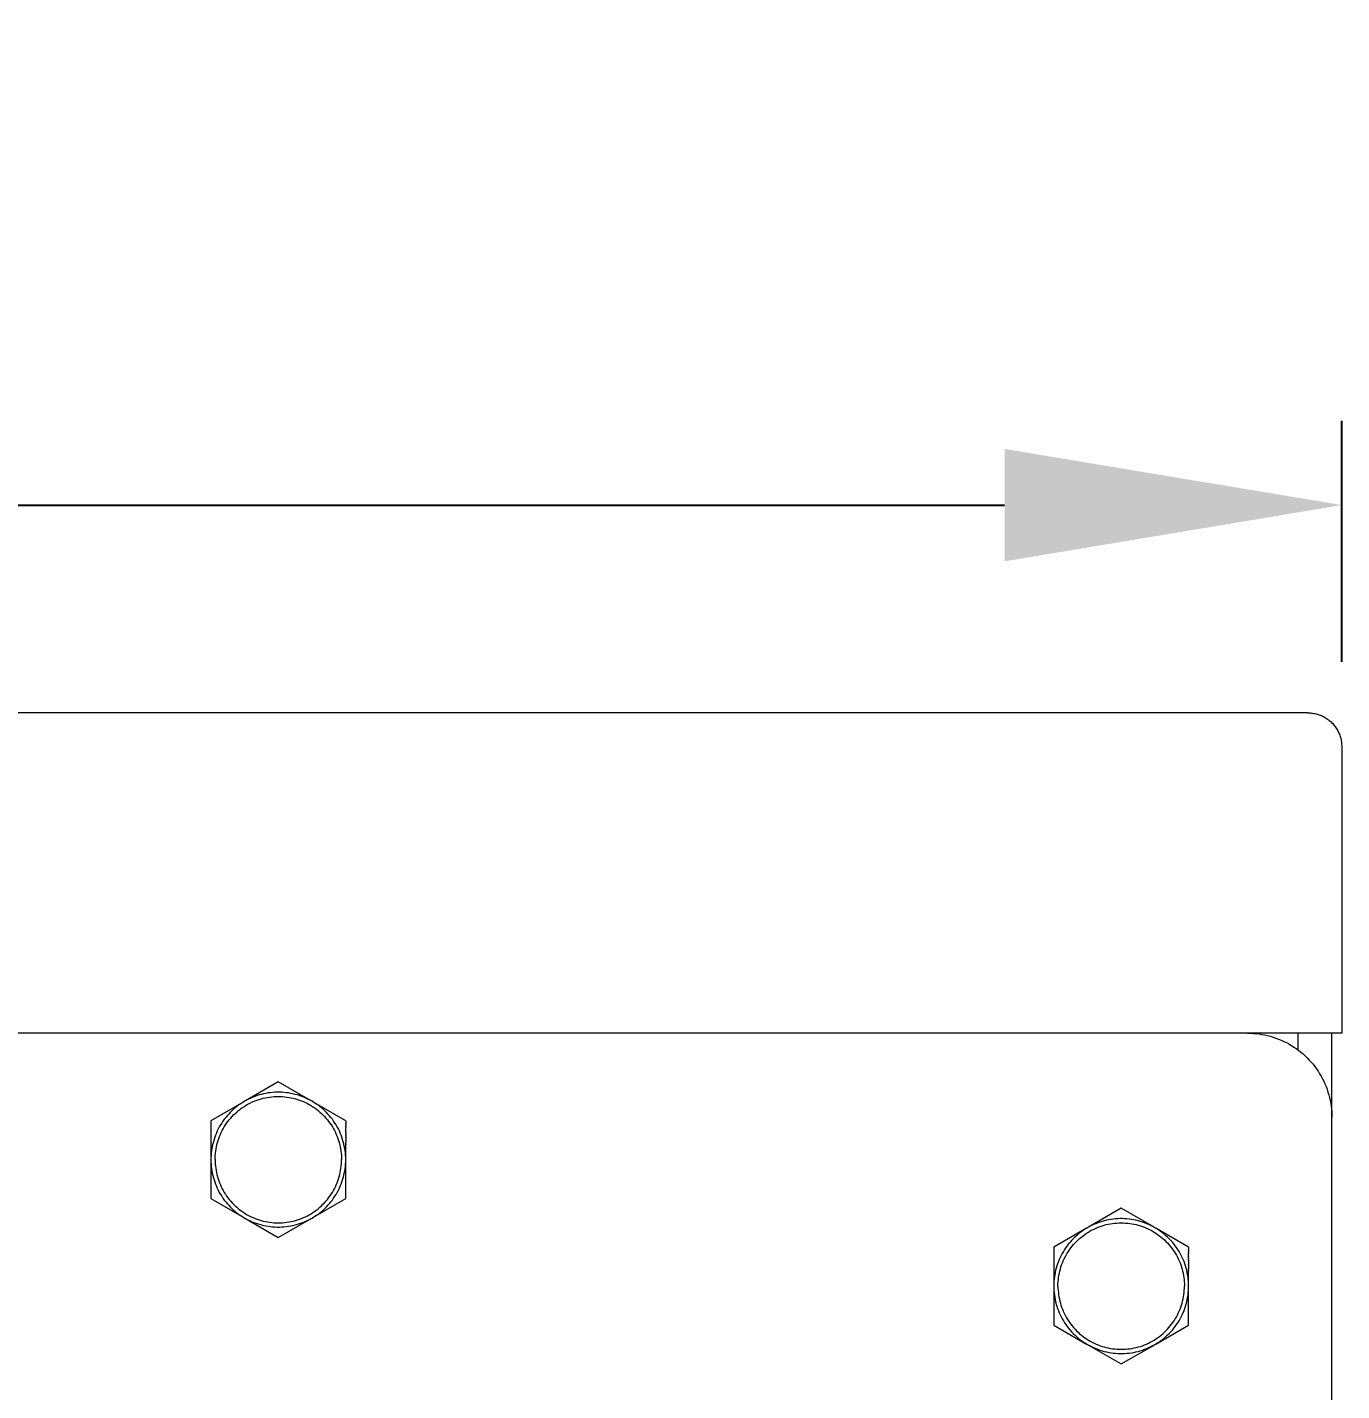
# Model space of a CAD drawing. Header units: millimetres. Extents: x -111 to 4919, y -143 to 3304.
# Drawn here: x 4614.1 to 4770, y 3142.2 to 3303.9 of the extents above; entities that cross this region are included whole.
import ezdxf

# ---------------------------------------------------------------- set-up
doc = ezdxf.new("R2010")
doc.units = ezdxf.units.MM
doc.layers.add('ZANO_R', color=7, linetype='Continuous', lineweight=0)
doc.layers.add('ZANO_W', color=1, linetype='Continuous', lineweight=0)
doc.styles.add('Arial', font='arial.ttf')
doc.styles.get("Standard").update_dxf_attribs({"font": 'ARIALUNI.TTF'})
doc.dimstyles.new('pl i ang', dxfattribs={"dimtxt": 50, "dimasz": 50, "dimexe": 1.25, "dimexo": 0.625, "dimgap": 10, "dimtad": 1, "dimtoh": 1, "dimtxsty": 'Standard', "dimcen": 2.5, "dimclrd": 1, "dimclre": 1, "dimclrt": 1, "dimadec": 0, "dimazin": 0, "dimtfac": 1, "dimtmove": 0, "dimatfit": 3, "dimfxl": 1, "dimarcsym": 1})

# ---------------------------------------------------------------- blocks, each defined once
blk = doc.blocks.new('*D398')
at = {"layer": 'ZANO_W', "color": 1, "lineweight": -2}
for p, q in [((3392.06, 3228.59), (3392.06, 3257.24)), ((4770.02, 3228.66), (4770.02, 3257.24)), ((3432.06, 3247.24), (4730.02, 3247.24))]:
    blk.add_line(p, q, dxfattribs=at)
at = {"layer": 'ZANO_W', "color": 1}
for points in [[(3432.06, 3253.9), (3432.06, 3240.57), (3392.06, 3247.24)], [(4730.02, 3240.57), (4730.02, 3253.9), (4770.02, 3247.24)]]:
    blk.add_solid(points, dxfattribs=at)
at = {"layer": 'ZANO_W', "color": 1, "insert": (4081.04, 3277.67), "char_height": 40, "attachment_point": 5, "style": 'Arial'}
blk.add_mtext('1378', dxfattribs=at)

msp = doc.modelspace()

# ---------------------------------------------------------------- linework, layer by layer
at = {"layer": 'ZANO_R'}
for p, q in [((4766.02, 3222.59), (4323.61, 3222.59)), ((4766.02, 3222.59), (4766.16, 3222.59)), ((4766.16, 3222.59), (4766.3, 3222.58)), ((4766.3, 3222.58), (4766.43, 3222.57)), ((4766.43, 3222.57), (4766.57, 3222.55)), ((4766.57, 3222.55), (4766.7, 3222.53)), ((4766.7, 3222.53), (4766.84, 3222.51)), ((4766.84, 3222.51), (4766.97, 3222.48)), ((4766.97, 3222.48), (4767.1, 3222.44)), ((4767.1, 3222.44), (4767.23, 3222.4)), ((4767.23, 3222.4), (4767.36, 3222.36)), ((4767.36, 3222.36), (4767.49, 3222.31)), ((4767.49, 3222.31), (4767.62, 3222.26)), ((4767.62, 3222.26), (4767.74, 3222.2)), ((4767.74, 3222.2), (4767.86, 3222.14)), ((4767.86, 3222.14), (4767.98, 3222.08)), ((4767.98, 3222.08), (4768.1, 3222.01)), ((4768.1, 3222.01), (4768.22, 3221.93)), ((4768.22, 3221.93), (4768.33, 3221.86)), ((4768.33, 3221.86), (4768.44, 3221.78)), ((4768.44, 3221.78), (4768.55, 3221.69)), ((4768.55, 3221.69), (4768.65, 3221.6)), ((4768.65, 3221.6), (4768.75, 3221.51)), ((4768.75, 3221.51), (4768.85, 3221.42)), ((4768.85, 3221.42), (4768.95, 3221.32)), ((4768.95, 3221.32), (4769.04, 3221.22)), ((4769.04, 3221.22), (4769.13, 3221.11)), ((4769.13, 3221.11), (4769.21, 3221.01)), ((4769.21, 3221.01), (4769.29, 3220.9)), ((4769.29, 3220.9), (4769.37, 3220.78)), ((4769.37, 3220.78), (4769.44, 3220.67)), ((4769.44, 3220.67), (4769.51, 3220.55)), ((4769.51, 3220.55), (4769.57, 3220.43)), ((4769.57, 3220.43), (4769.63, 3220.31)), ((4769.63, 3220.31), (4769.69, 3220.18)), ((4769.69, 3220.18), (4769.74, 3220.06)), ((4769.74, 3220.06), (4769.79, 3219.93)), ((4769.79, 3219.93), (4769.83, 3219.8)), ((4769.83, 3219.8), (4769.87, 3219.67)), ((4769.87, 3219.67), (4769.91, 3219.54)), ((4769.91, 3219.54), (4769.94, 3219.4)), ((4769.94, 3219.4), (4769.96, 3219.27)), ((4769.96, 3219.27), (4769.99, 3219.13)), ((4769.99, 3219.13), (4770, 3219)), ((4770, 3219), (4770.01, 3218.86)), ((4770.01, 3218.86), (4770.02, 3218.73)), ((4770.02, 3218.73), (4770.02, 3218.59)), ((4770.02, 3218.59), (4770.02, 3184.59)), ((4758.86, 3184.59), (4328.86, 3184.59)), ((4758.86, 3184.59), (4759.2, 3184.58)), ((4766, 3184.59), (4758.86, 3184.59)), ((4759.2, 3184.58), (4759.54, 3184.57)), ((4759.54, 3184.57), (4759.88, 3184.54)), ((4759.88, 3184.54), (4760.22, 3184.5)), ((4760.22, 3184.5), (4760.56, 3184.44)), ((4760.56, 3184.44), (4760.89, 3184.38)), ((4760.89, 3184.38), (4761.23, 3184.3)), ((4761.23, 3184.3), (4761.56, 3184.22)), ((4761.56, 3184.22), (4761.88, 3184.12)), ((4761.88, 3184.12), (4762.21, 3184.01)), ((4762.21, 3184.01), (4762.53, 3183.89)), ((4762.53, 3183.89), (4762.84, 3183.76)), ((4762.84, 3183.76), (4763.15, 3183.62)), ((4763.15, 3183.62), (4763.46, 3183.47)), ((4763.46, 3183.47), (4763.76, 3183.31)), ((4763.76, 3183.31), (4764.05, 3183.13)), ((4764.05, 3183.13), (4764.34, 3182.95)), ((4764.86, 3182.59), (4764.86, 3184.59)), ((4770.02, 3184.59), (4766, 3184.59)), ((4768.86, 3174.59), (4768.86, 3184.59)), ((4764.34, 3182.95), (4764.63, 3182.76)), ((4764.63, 3182.76), (4764.9, 3182.56)), ((4764.9, 3182.56), (4765.17, 3182.35)), ((4765.17, 3182.35), (4765.43, 3182.13)), ((4765.43, 3182.13), (4765.68, 3181.9)), ((4765.68, 3181.9), (4765.93, 3181.66)), ((4765.93, 3181.66), (4766.17, 3181.41)), ((4766.17, 3181.41), (4766.4, 3181.16)), ((4766.4, 3181.16), (4766.62, 3180.9)), ((4766.62, 3180.9), (4766.83, 3180.63)), ((4766.83, 3180.63), (4767.03, 3180.36)), ((4767.03, 3180.36), (4767.22, 3180.07)), ((4767.22, 3180.07), (4767.4, 3179.78)), ((4643.86, 3178.83), (4639.97, 3176.58)), ((4647.75, 3176.58), (4643.86, 3178.83)), ((4767.4, 3179.78), (4767.58, 3179.49)), ((4767.58, 3179.49), (4767.74, 3179.19)), ((4767.74, 3179.19), (4767.89, 3178.88)), ((4767.89, 3178.88), (4768.03, 3178.57)), ((4768.03, 3178.57), (4768.16, 3178.26)), ((4768.16, 3178.26), (4768.28, 3177.94)), ((4640.09, 3176.65), (4639.86, 3176.52)), ((4640.34, 3176.77), (4640.09, 3176.65)), ((4640.58, 3176.89), (4640.34, 3176.77)), ((4640.83, 3176.99), (4640.58, 3176.89)), ((4641.08, 3177.09), (4640.83, 3176.99)), ((4641.33, 3177.18), (4641.08, 3177.09)), ((4641.11, 3176.57), (4641.35, 3176.66)), ((4641.59, 3177.26), (4641.33, 3177.18)), ((4641.35, 3176.66), (4641.59, 3176.74)), ((4641.85, 3177.33), (4641.59, 3177.26)), ((4641.59, 3176.74), (4641.83, 3176.81)), ((4641.83, 3176.81), (4642.08, 3176.88)), ((4642.12, 3177.4), (4641.85, 3177.33)), ((4642.08, 3176.88), (4642.33, 3176.93)), ((4642.38, 3177.45), (4642.12, 3177.4)), ((4642.33, 3176.93), (4642.58, 3176.98)), ((4642.65, 3177.5), (4642.38, 3177.45)), ((4642.58, 3176.98), (4642.84, 3177.02)), ((4642.91, 3177.53), (4642.65, 3177.5)), ((4642.84, 3177.02), (4643.09, 3177.05)), ((4643.18, 3177.56), (4642.91, 3177.53)), ((4643.09, 3177.05), (4643.35, 3177.07)), ((4643.45, 3177.58), (4643.18, 3177.56)), ((4643.35, 3177.07), (4643.6, 3177.08)), ((4643.72, 3177.59), (4643.45, 3177.58)), ((4643.6, 3177.08), (4643.86, 3177.09)), ((4643.99, 3177.59), (4643.72, 3177.59)), ((4643.86, 3177.09), (4644.11, 3177.08)), ((4644.26, 3177.58), (4643.99, 3177.59)), ((4644.11, 3177.08), (4644.37, 3177.07)), ((4644.53, 3177.56), (4644.26, 3177.58)), ((4644.37, 3177.07), (4644.63, 3177.05)), ((4644.8, 3177.53), (4644.53, 3177.56)), ((4644.63, 3177.05), (4644.88, 3177.02)), ((4645.07, 3177.5), (4644.8, 3177.53)), ((4644.88, 3177.02), (4645.13, 3176.98)), ((4645.34, 3177.45), (4645.07, 3177.5)), ((4645.13, 3176.98), (4645.38, 3176.93)), ((4645.6, 3177.4), (4645.34, 3177.45)), ((4645.38, 3176.93), (4645.63, 3176.88)), ((4645.86, 3177.33), (4645.6, 3177.4)), ((4645.63, 3176.88), (4645.88, 3176.81)), ((4646.12, 3177.26), (4645.86, 3177.33)), ((4645.88, 3176.81), (4646.13, 3176.74)), ((4646.38, 3177.18), (4646.12, 3177.26)), ((4646.13, 3176.74), (4646.37, 3176.66)), ((4646.37, 3176.66), (4646.61, 3176.57)), ((4646.64, 3177.09), (4646.38, 3177.18)), ((4646.89, 3176.99), (4646.64, 3177.09)), ((4647.14, 3176.89), (4646.89, 3176.99)), ((4647.38, 3176.77), (4647.14, 3176.89)), ((4647.62, 3176.65), (4647.38, 3176.77)), ((4647.86, 3176.52), (4647.62, 3176.65)), ((4768.28, 3177.94), (4768.39, 3177.61)), ((4768.39, 3177.61), (4768.49, 3177.29)), ((4768.49, 3177.29), (4768.57, 3176.96)), ((4768.57, 3176.96), (4768.65, 3176.62)), ((4639.75, 3176.45), (4635.86, 3174.21)), ((4638.15, 3175.2), (4637.97, 3175)), ((4638.35, 3175.39), (4638.15, 3175.2)), ((4638.55, 3175.57), (4638.35, 3175.39)), ((4638.75, 3175.75), (4638.55, 3175.57)), ((4638.56, 3174.89), (4638.74, 3175.07)), ((4638.74, 3175.07), (4638.93, 3175.24)), ((4638.96, 3175.92), (4638.75, 3175.75)), ((4638.93, 3175.24), (4639.13, 3175.41)), ((4639.18, 3176.08), (4638.96, 3175.92)), ((4639.13, 3175.41), (4639.33, 3175.57)), ((4639.4, 3176.23), (4639.18, 3176.08)), ((4639.33, 3175.57), (4639.53, 3175.72)), ((4639.63, 3176.38), (4639.4, 3176.23)), ((4639.53, 3175.72), (4639.75, 3175.86)), ((4639.86, 3176.52), (4639.63, 3176.38)), ((4639.75, 3175.86), (4639.96, 3176)), ((4639.96, 3176), (4640.18, 3176.13)), ((4640.18, 3176.13), (4640.41, 3176.25)), ((4640.41, 3176.25), (4640.64, 3176.36)), ((4640.64, 3176.36), (4640.87, 3176.47)), ((4640.87, 3176.47), (4641.11, 3176.57)), ((4646.61, 3176.57), (4646.85, 3176.47)), ((4646.85, 3176.47), (4647.08, 3176.36)), ((4647.08, 3176.36), (4647.31, 3176.25)), ((4647.31, 3176.25), (4647.53, 3176.13)), ((4647.53, 3176.13), (4647.76, 3176)), ((4647.76, 3176), (4647.97, 3175.86)), ((4648.09, 3176.38), (4647.86, 3176.52)), ((4651.86, 3174.21), (4647.97, 3176.45)), ((4647.97, 3175.86), (4648.18, 3175.72)), ((4648.32, 3176.23), (4648.09, 3176.38)), ((4648.18, 3175.72), (4648.39, 3175.57)), ((4648.54, 3176.08), (4648.32, 3176.23)), ((4648.39, 3175.57), (4648.59, 3175.41)), ((4648.76, 3175.92), (4648.54, 3176.08)), ((4648.59, 3175.41), (4648.79, 3175.24)), ((4648.97, 3175.75), (4648.76, 3175.92)), ((4648.79, 3175.24), (4648.98, 3175.07)), ((4649.17, 3175.57), (4648.97, 3175.75)), ((4648.98, 3175.07), (4649.16, 3174.89)), ((4649.37, 3175.39), (4649.17, 3175.57)), ((4649.56, 3175.2), (4649.37, 3175.39)), ((4649.75, 3175), (4649.56, 3175.2)), ((4768.65, 3176.62), (4768.71, 3176.29)), ((4768.71, 3176.29), (4768.77, 3175.95)), ((4768.77, 3175.95), (4768.81, 3175.61)), ((4768.81, 3175.61), (4768.84, 3175.27)), ((4768.84, 3175.27), (4768.85, 3174.93)), ((4635.86, 3174.21), (4635.86, 3173.49)), ((4635.86, 3173.49), (4635.86, 3173.1)), ((4636.86, 3173.47), (4636.74, 3173.23)), ((4637, 3173.71), (4636.86, 3173.47)), ((4637.14, 3173.93), (4637, 3173.71)), ((4637.29, 3174.16), (4637.14, 3173.93)), ((4637.45, 3174.38), (4637.29, 3174.16)), ((4637.32, 3173.26), (4637.45, 3173.49)), ((4637.62, 3174.59), (4637.45, 3174.38)), ((4637.45, 3173.49), (4637.59, 3173.7)), ((4637.59, 3173.7), (4637.73, 3173.91)), ((4637.79, 3174.8), (4637.62, 3174.59)), ((4637.73, 3173.91), (4637.88, 3174.12)), ((4637.97, 3175), (4637.79, 3174.8)), ((4637.88, 3174.12), (4638.04, 3174.32)), ((4638.04, 3174.32), (4638.21, 3174.52)), ((4638.21, 3174.52), (4638.38, 3174.71)), ((4638.38, 3174.71), (4638.56, 3174.89)), ((4649.16, 3174.89), (4649.34, 3174.71)), ((4649.34, 3174.71), (4649.51, 3174.52)), ((4649.51, 3174.52), (4649.68, 3174.32)), ((4649.68, 3174.32), (4649.83, 3174.12)), ((4649.93, 3174.8), (4649.75, 3175)), ((4649.83, 3174.12), (4649.99, 3173.91)), ((4650.1, 3174.59), (4649.93, 3174.8)), ((4649.99, 3173.91), (4650.13, 3173.7)), ((4650.27, 3174.38), (4650.1, 3174.59)), ((4650.13, 3173.7), (4650.27, 3173.49)), ((4650.42, 3174.16), (4650.27, 3174.38)), ((4650.27, 3173.49), (4650.4, 3173.26)), ((4650.58, 3173.93), (4650.42, 3174.16)), ((4650.72, 3173.71), (4650.58, 3173.93)), ((4650.85, 3173.47), (4650.72, 3173.71)), ((4650.98, 3173.23), (4650.85, 3173.47)), ((4651.86, 3174.21), (4651.86, 3173.93)), ((4651.86, 3173.86), (4651.86, 3173.93)), ((4651.86, 3173.86), (4651.86, 3173.65)), ((4651.86, 3173.49), (4651.86, 3173.65)), ((4651.86, 3173.49), (4651.86, 3173.36)), ((4768.85, 3174.93), (4768.86, 3174.59)), ((4768.86, 2780.59), (4768.86, 3174.59)), ((4635.86, 3173.1), (4635.86, 3173.08)), ((4635.86, 3173.08), (4635.86, 3171.9)), ((4635.86, 3171.9), (4635.86, 3171.64)), ((4636.23, 3171.98), (4636.15, 3171.72)), ((4636.31, 3172.24), (4636.23, 3171.98)), ((4636.4, 3172.49), (4636.31, 3172.24)), ((4636.51, 3172.74), (4636.4, 3172.49)), ((4636.62, 3172.99), (4636.51, 3172.74)), ((4636.74, 3173.23), (4636.62, 3172.99)), ((4636.64, 3171.61), (4636.71, 3171.86)), ((4636.71, 3171.86), (4636.79, 3172.1)), ((4636.79, 3172.1), (4636.88, 3172.34)), ((4636.88, 3172.34), (4636.98, 3172.58)), ((4636.98, 3172.58), (4637.09, 3172.81)), ((4637.09, 3172.81), (4637.2, 3173.04)), ((4637.2, 3173.04), (4637.32, 3173.26)), ((4650.4, 3173.26), (4650.52, 3173.04)), ((4650.52, 3173.04), (4650.63, 3172.81)), ((4650.63, 3172.81), (4650.74, 3172.58)), ((4650.74, 3172.58), (4650.84, 3172.34)), ((4650.84, 3172.34), (4650.93, 3172.1)), ((4650.93, 3172.1), (4651.01, 3171.86)), ((4651.1, 3172.99), (4650.98, 3173.23)), ((4651.01, 3171.86), (4651.08, 3171.61)), ((4651.21, 3172.74), (4651.1, 3172.99)), ((4651.31, 3172.49), (4651.21, 3172.74)), ((4651.41, 3172.24), (4651.31, 3172.49)), ((4651.49, 3171.98), (4651.41, 3172.24)), ((4651.57, 3171.72), (4651.49, 3171.98)), ((4651.86, 3173.1), (4651.86, 3173.36)), ((4651.86, 3173.1), (4651.86, 3173.08)), ((4651.86, 3172.89), (4651.86, 3173.08)), ((4651.86, 3172.89), (4651.86, 3172.79)), ((4651.86, 3172.66), (4651.86, 3172.79)), ((4651.86, 3172.66), (4651.86, 3172.51)), ((4651.86, 3172.43), (4651.86, 3172.51)), ((4651.86, 3172.43), (4651.86, 3172.22)), ((4651.86, 3172.17), (4651.86, 3172.22)), ((4651.86, 3172.17), (4651.86, 3171.93)), ((4651.86, 3171.9), (4651.86, 3171.93)), ((4651.86, 3171.9), (4651.86, 3171.64)), ((4635.86, 3171.64), (4635.86, 3169.71)), ((4635.9, 3170.4), (4635.88, 3170.13)), ((4635.93, 3170.67), (4635.9, 3170.4)), ((4635.97, 3170.93), (4635.93, 3170.67)), ((4636.02, 3171.2), (4635.97, 3170.93)), ((4636.08, 3171.46), (4636.02, 3171.2)), ((4636.15, 3171.72), (4636.08, 3171.46)), ((4636.38, 3170.1), (4636.4, 3170.36)), ((4636.4, 3170.36), (4636.43, 3170.61)), ((4636.43, 3170.61), (4636.47, 3170.86)), ((4636.47, 3170.86), (4636.52, 3171.11)), ((4636.52, 3171.11), (4636.57, 3171.36)), ((4636.57, 3171.36), (4636.64, 3171.61)), ((4651.08, 3171.61), (4651.15, 3171.36)), ((4651.15, 3171.36), (4651.2, 3171.11)), ((4651.2, 3171.11), (4651.25, 3170.86)), ((4651.25, 3170.86), (4651.29, 3170.61)), ((4651.29, 3170.61), (4651.32, 3170.36)), ((4651.32, 3170.36), (4651.34, 3170.1)), ((4651.64, 3171.46), (4651.57, 3171.72)), ((4651.69, 3171.2), (4651.64, 3171.46)), ((4651.74, 3170.93), (4651.69, 3171.2)), ((4651.79, 3170.67), (4651.74, 3170.93)), ((4651.82, 3170.4), (4651.79, 3170.67)), ((4651.84, 3170.13), (4651.82, 3170.4)), ((4651.86, 3171.42), (4651.86, 3171.64)), ((4651.86, 3171.42), (4651.86, 3171.35)), ((4651.86, 3169.71), (4651.86, 3171.35)), ((4635.88, 3170.13), (4635.86, 3169.86)), ((4635.86, 3169.86), (4635.86, 3169.59)), ((4635.86, 3169.59), (4635.86, 3169.32)), ((4635.86, 3169.46), (4635.86, 3164.97)), ((4635.86, 3169.32), (4635.88, 3169.05)), ((4635.88, 3169.05), (4635.9, 3168.78)), ((4635.9, 3168.78), (4635.93, 3168.51)), ((4636.36, 3169.85), (4636.38, 3170.1)), ((4636.36, 3169.59), (4636.36, 3169.85)), ((4636.36, 3169.59), (4636.36, 3169.33)), ((4636.36, 3169.33), (4636.38, 3169.08)), ((4636.38, 3169.08), (4636.4, 3168.82)), ((4636.4, 3168.82), (4636.43, 3168.57)), ((4636.43, 3168.57), (4636.47, 3168.31)), ((4651.25, 3168.31), (4651.29, 3168.57)), ((4651.29, 3168.57), (4651.32, 3168.82)), ((4651.32, 3168.82), (4651.34, 3169.08)), ((4651.34, 3170.1), (4651.35, 3169.85)), ((4651.34, 3169.08), (4651.35, 3169.33)), ((4651.35, 3169.85), (4651.36, 3169.59)), ((4651.35, 3169.33), (4651.36, 3169.59)), ((4651.79, 3168.51), (4651.82, 3168.78)), ((4651.82, 3168.78), (4651.84, 3169.05)), ((4651.85, 3169.86), (4651.84, 3170.13)), ((4651.84, 3169.05), (4651.85, 3169.32)), ((4651.86, 3169.59), (4651.85, 3169.86)), ((4651.85, 3169.32), (4651.86, 3169.59)), ((4651.86, 3164.97), (4651.86, 3169.46)), ((4635.93, 3168.51), (4635.97, 3168.24)), ((4635.97, 3168.24), (4636.02, 3167.98)), ((4636.02, 3167.98), (4636.08, 3167.71)), ((4636.08, 3167.71), (4636.15, 3167.45)), ((4636.15, 3167.45), (4636.23, 3167.19)), ((4636.23, 3167.19), (4636.31, 3166.94)), ((4636.31, 3166.94), (4636.4, 3166.68)), ((4636.47, 3168.31), (4636.52, 3168.06)), ((4636.52, 3168.06), (4636.57, 3167.81)), ((4636.57, 3167.81), (4636.64, 3167.57)), ((4636.64, 3167.57), (4636.71, 3167.32)), ((4636.71, 3167.32), (4636.79, 3167.08)), ((4636.79, 3167.08), (4636.88, 3166.84)), ((4650.84, 3166.84), (4650.93, 3167.08)), ((4650.93, 3167.08), (4651.01, 3167.32)), ((4651.01, 3167.32), (4651.08, 3167.57)), ((4651.08, 3167.57), (4651.15, 3167.81)), ((4651.15, 3167.81), (4651.2, 3168.06)), ((4651.2, 3168.06), (4651.25, 3168.31)), ((4651.31, 3166.68), (4651.41, 3166.94)), ((4651.41, 3166.94), (4651.49, 3167.19)), ((4651.49, 3167.19), (4651.57, 3167.45)), ((4651.57, 3167.45), (4651.64, 3167.71)), ((4651.64, 3167.71), (4651.69, 3167.98)), ((4651.69, 3167.98), (4651.74, 3168.24)), ((4651.74, 3168.24), (4651.79, 3168.51)), ((4636.4, 3166.68), (4636.51, 3166.43)), ((4636.51, 3166.43), (4636.62, 3166.19)), ((4636.62, 3166.19), (4636.74, 3165.95)), ((4636.74, 3165.95), (4636.86, 3165.71)), ((4636.86, 3165.71), (4637, 3165.47)), ((4636.88, 3166.84), (4636.98, 3166.6)), ((4636.98, 3166.6), (4637.09, 3166.37)), ((4637, 3165.47), (4637.14, 3165.24)), ((4637.09, 3166.37), (4637.2, 3166.14)), ((4637.2, 3166.14), (4637.32, 3165.91)), ((4637.32, 3165.91), (4637.45, 3165.69)), ((4637.45, 3165.69), (4637.59, 3165.48)), ((4637.59, 3165.48), (4637.73, 3165.26)), ((4649.99, 3165.26), (4650.13, 3165.48)), ((4650.13, 3165.48), (4650.27, 3165.69)), ((4650.27, 3165.69), (4650.4, 3165.91)), ((4650.4, 3165.91), (4650.52, 3166.14)), ((4650.52, 3166.14), (4650.63, 3166.37)), ((4650.58, 3165.24), (4650.72, 3165.47)), ((4650.63, 3166.37), (4650.74, 3166.6)), ((4650.72, 3165.47), (4650.85, 3165.71)), ((4650.74, 3166.6), (4650.84, 3166.84)), ((4650.85, 3165.71), (4650.98, 3165.95)), ((4650.98, 3165.95), (4651.1, 3166.19)), ((4651.1, 3166.19), (4651.21, 3166.43)), ((4651.21, 3166.43), (4651.31, 3166.68)), ((4635.86, 3164.97), (4639.75, 3162.72)), ((4637.14, 3165.24), (4637.29, 3165.02)), ((4637.29, 3165.02), (4637.45, 3164.8)), ((4637.45, 3164.8), (4637.62, 3164.59)), ((4637.62, 3164.59), (4637.79, 3164.38)), ((4637.73, 3165.26), (4637.88, 3165.06)), ((4637.79, 3164.38), (4637.97, 3164.18)), ((4637.88, 3165.06), (4638.04, 3164.86)), ((4637.97, 3164.18), (4638.15, 3163.98)), ((4638.04, 3164.86), (4638.21, 3164.66)), ((4638.15, 3163.98), (4638.35, 3163.79)), ((4638.21, 3164.66), (4638.38, 3164.47)), ((4638.35, 3163.79), (4638.55, 3163.61)), ((4638.38, 3164.47), (4638.56, 3164.29)), ((4638.56, 3164.29), (4638.74, 3164.11)), ((4638.74, 3164.11), (4638.93, 3163.94)), ((4638.93, 3163.94), (4639.13, 3163.77)), ((4639.13, 3163.77), (4639.33, 3163.61)), ((4647.97, 3162.72), (4651.86, 3164.97)), ((4648.39, 3163.61), (4648.59, 3163.77)), ((4648.59, 3163.77), (4648.79, 3163.94)), ((4648.79, 3163.94), (4648.98, 3164.11)), ((4648.98, 3164.11), (4649.16, 3164.29)), ((4649.16, 3164.29), (4649.34, 3164.47)), ((4649.17, 3163.61), (4649.37, 3163.79)), ((4649.34, 3164.47), (4649.51, 3164.66)), ((4649.37, 3163.79), (4649.56, 3163.98)), ((4649.51, 3164.66), (4649.68, 3164.86)), ((4649.56, 3163.98), (4649.75, 3164.18)), ((4649.68, 3164.86), (4649.83, 3165.06)), ((4649.75, 3164.18), (4649.93, 3164.38)), ((4649.83, 3165.06), (4649.99, 3165.26)), ((4649.93, 3164.38), (4650.1, 3164.59)), ((4650.1, 3164.59), (4650.27, 3164.8)), ((4650.27, 3164.8), (4650.42, 3165.02)), ((4650.42, 3165.02), (4650.58, 3165.24)), ((4743.86, 3163.83), (4739.97, 3161.58)), ((4747.75, 3161.58), (4743.86, 3163.83)), ((4638.55, 3163.61), (4638.75, 3163.43)), ((4638.75, 3163.43), (4638.96, 3163.26)), ((4638.96, 3163.26), (4639.18, 3163.1)), ((4639.18, 3163.1), (4639.4, 3162.95)), ((4639.33, 3163.61), (4639.53, 3163.46)), ((4639.4, 3162.95), (4639.63, 3162.8)), ((4639.53, 3163.46), (4639.75, 3163.32)), ((4639.63, 3162.8), (4639.86, 3162.66)), ((4639.75, 3163.32), (4639.96, 3163.18)), ((4639.86, 3162.66), (4640.09, 3162.53)), ((4639.96, 3163.18), (4640.18, 3163.05)), ((4639.97, 3162.6), (4643.86, 3160.35)), ((4640.09, 3162.53), (4640.34, 3162.41)), ((4640.18, 3163.05), (4640.41, 3162.93)), ((4640.34, 3162.41), (4640.58, 3162.29)), ((4640.41, 3162.93), (4640.64, 3162.82)), ((4640.58, 3162.29), (4640.83, 3162.19)), ((4640.64, 3162.82), (4640.87, 3162.71)), ((4640.83, 3162.19), (4641.08, 3162.09)), ((4640.87, 3162.71), (4641.11, 3162.61)), ((4641.08, 3162.09), (4641.33, 3162)), ((4641.11, 3162.61), (4641.35, 3162.52)), ((4641.35, 3162.52), (4641.59, 3162.44)), ((4641.59, 3162.44), (4641.83, 3162.37)), ((4641.83, 3162.37), (4642.08, 3162.3)), ((4642.08, 3162.3), (4642.33, 3162.25)), ((4642.33, 3162.25), (4642.58, 3162.2)), ((4642.58, 3162.2), (4642.84, 3162.16)), ((4642.84, 3162.16), (4643.09, 3162.13)), ((4643.09, 3162.13), (4643.35, 3162.11)), ((4643.35, 3162.11), (4643.6, 3162.09)), ((4643.6, 3162.09), (4643.86, 3162.09)), ((4643.86, 3160.35), (4647.75, 3162.6)), ((4643.86, 3162.09), (4644.11, 3162.09)), ((4644.11, 3162.09), (4644.37, 3162.11)), ((4644.37, 3162.11), (4644.63, 3162.13)), ((4644.63, 3162.13), (4644.88, 3162.16)), ((4644.88, 3162.16), (4645.13, 3162.2)), ((4645.13, 3162.2), (4645.38, 3162.25)), ((4645.38, 3162.25), (4645.63, 3162.3)), ((4645.63, 3162.3), (4645.88, 3162.37)), ((4645.88, 3162.37), (4646.13, 3162.44)), ((4646.13, 3162.44), (4646.37, 3162.52)), ((4646.37, 3162.52), (4646.61, 3162.61)), ((4646.38, 3162), (4646.64, 3162.09)), ((4646.61, 3162.61), (4646.85, 3162.71)), ((4646.64, 3162.09), (4646.89, 3162.19)), ((4646.85, 3162.71), (4647.08, 3162.82)), ((4646.89, 3162.19), (4647.14, 3162.29)), ((4647.08, 3162.82), (4647.31, 3162.93)), ((4647.14, 3162.29), (4647.38, 3162.41)), ((4647.31, 3162.93), (4647.53, 3163.05)), ((4647.38, 3162.41), (4647.62, 3162.53)), ((4647.53, 3163.05), (4647.76, 3163.18)), ((4647.62, 3162.53), (4647.86, 3162.66)), ((4647.76, 3163.18), (4647.97, 3163.32)), ((4647.86, 3162.66), (4648.09, 3162.8)), ((4647.97, 3163.32), (4648.18, 3163.46)), ((4648.09, 3162.8), (4648.32, 3162.95)), ((4648.18, 3163.46), (4648.39, 3163.61)), ((4648.32, 3162.95), (4648.54, 3163.1)), ((4648.54, 3163.1), (4648.76, 3163.26)), ((4648.76, 3163.26), (4648.97, 3163.43)), ((4648.97, 3163.43), (4649.17, 3163.61)), ((4741.08, 3162.09), (4740.83, 3161.99)), ((4741.33, 3162.18), (4741.08, 3162.09)), ((4741.59, 3162.26), (4741.33, 3162.18)), ((4741.85, 3162.33), (4741.59, 3162.26)), ((4742.12, 3162.4), (4741.85, 3162.33)), ((4742.38, 3162.45), (4742.12, 3162.4)), ((4742.65, 3162.5), (4742.38, 3162.45)), ((4742.91, 3162.53), (4742.65, 3162.5)), ((4743.18, 3162.56), (4742.91, 3162.53)), ((4743.45, 3162.58), (4743.18, 3162.56)), ((4743.35, 3162.07), (4743.6, 3162.08)), ((4743.72, 3162.59), (4743.45, 3162.58)), ((4743.6, 3162.08), (4743.86, 3162.09)), ((4743.99, 3162.59), (4743.72, 3162.59)), ((4743.86, 3162.09), (4744.11, 3162.08)), ((4744.26, 3162.58), (4743.99, 3162.59)), ((4744.11, 3162.08), (4744.37, 3162.07)), ((4744.53, 3162.56), (4744.26, 3162.58)), ((4744.8, 3162.53), (4744.53, 3162.56)), ((4745.07, 3162.5), (4744.8, 3162.53)), ((4745.34, 3162.45), (4745.07, 3162.5)), ((4745.6, 3162.4), (4745.34, 3162.45)), ((4745.86, 3162.33), (4745.6, 3162.4)), ((4746.12, 3162.26), (4745.86, 3162.33)), ((4746.38, 3162.18), (4746.12, 3162.26)), ((4746.64, 3162.09), (4746.38, 3162.18)), ((4746.89, 3161.99), (4746.64, 3162.09)), ((4641.33, 3162), (4641.59, 3161.92)), ((4641.59, 3161.92), (4641.85, 3161.84)), ((4641.85, 3161.84), (4642.12, 3161.78)), ((4642.12, 3161.78), (4642.38, 3161.73)), ((4642.38, 3161.73), (4642.65, 3161.68)), ((4642.65, 3161.68), (4642.91, 3161.64)), ((4642.91, 3161.64), (4643.18, 3161.62)), ((4643.18, 3161.62), (4643.45, 3161.6)), ((4643.45, 3161.6), (4643.72, 3161.59)), ((4643.72, 3161.59), (4643.99, 3161.59)), ((4643.99, 3161.59), (4644.26, 3161.6)), ((4644.26, 3161.6), (4644.53, 3161.62)), ((4644.53, 3161.62), (4644.8, 3161.64)), ((4644.8, 3161.64), (4645.07, 3161.68)), ((4645.07, 3161.68), (4645.34, 3161.73)), ((4645.34, 3161.73), (4645.6, 3161.78)), ((4645.6, 3161.78), (4645.86, 3161.84)), ((4645.86, 3161.84), (4646.12, 3161.92)), ((4646.12, 3161.92), (4646.38, 3162)), ((4739.75, 3161.45), (4735.86, 3159.21)), ((4738.55, 3160.57), (4738.35, 3160.39)), ((4738.75, 3160.75), (4738.55, 3160.57)), ((4738.96, 3160.92), (4738.75, 3160.75)), ((4739.18, 3161.08), (4738.96, 3160.92)), ((4739.13, 3160.41), (4739.33, 3160.57)), ((4739.4, 3161.23), (4739.18, 3161.08)), ((4739.33, 3160.57), (4739.53, 3160.72)), ((4739.63, 3161.38), (4739.4, 3161.23)), ((4739.53, 3160.72), (4739.75, 3160.86)), ((4739.86, 3161.52), (4739.63, 3161.38)), ((4739.75, 3160.86), (4739.96, 3161)), ((4740.09, 3161.65), (4739.86, 3161.52)), ((4739.96, 3161), (4740.18, 3161.13)), ((4740.34, 3161.77), (4740.09, 3161.65)), ((4740.18, 3161.13), (4740.41, 3161.25)), ((4740.58, 3161.89), (4740.34, 3161.77)), ((4740.41, 3161.25), (4740.64, 3161.36)), ((4740.83, 3161.99), (4740.58, 3161.89)), ((4740.64, 3161.36), (4740.87, 3161.47)), ((4740.87, 3161.47), (4741.11, 3161.57)), ((4741.11, 3161.57), (4741.35, 3161.66)), ((4741.35, 3161.66), (4741.59, 3161.74)), ((4741.59, 3161.74), (4741.83, 3161.81)), ((4741.83, 3161.81), (4742.08, 3161.88)), ((4742.08, 3161.88), (4742.33, 3161.93)), ((4742.33, 3161.93), (4742.58, 3161.98)), ((4742.58, 3161.98), (4742.84, 3162.02)), ((4742.84, 3162.02), (4743.09, 3162.05)), ((4743.09, 3162.05), (4743.35, 3162.07)), ((4744.37, 3162.07), (4744.63, 3162.05)), ((4744.63, 3162.05), (4744.88, 3162.02)), ((4744.88, 3162.02), (4745.13, 3161.98)), ((4745.13, 3161.98), (4745.38, 3161.93)), ((4745.38, 3161.93), (4745.63, 3161.88)), ((4745.63, 3161.88), (4745.88, 3161.81)), ((4745.88, 3161.81), (4746.13, 3161.74)), ((4746.13, 3161.74), (4746.37, 3161.66)), ((4746.37, 3161.66), (4746.61, 3161.57)), ((4746.61, 3161.57), (4746.85, 3161.47)), ((4746.85, 3161.47), (4747.08, 3161.36)), ((4747.14, 3161.89), (4746.89, 3161.99)), ((4747.08, 3161.36), (4747.31, 3161.25)), ((4747.38, 3161.77), (4747.14, 3161.89)), ((4747.31, 3161.25), (4747.53, 3161.13)), ((4747.62, 3161.65), (4747.38, 3161.77)), ((4747.53, 3161.13), (4747.76, 3161)), ((4747.86, 3161.52), (4747.62, 3161.65)), ((4747.76, 3161), (4747.97, 3160.86)), ((4748.09, 3161.38), (4747.86, 3161.52)), ((4751.86, 3159.21), (4747.97, 3161.45)), ((4747.97, 3160.86), (4748.18, 3160.72)), ((4748.32, 3161.23), (4748.09, 3161.38)), ((4748.18, 3160.72), (4748.39, 3160.57)), ((4748.54, 3161.08), (4748.32, 3161.23)), ((4748.39, 3160.57), (4748.59, 3160.41)), ((4748.76, 3160.92), (4748.54, 3161.08)), ((4748.97, 3160.75), (4748.76, 3160.92)), ((4749.17, 3160.57), (4748.97, 3160.75)), ((4749.37, 3160.39), (4749.17, 3160.57)), ((4735.86, 3159.21), (4735.86, 3158.49)), ((4737.14, 3158.93), (4737, 3158.71)), ((4737.29, 3159.16), (4737.14, 3158.93)), ((4737.45, 3159.38), (4737.29, 3159.16)), ((4737.62, 3159.59), (4737.45, 3159.38)), ((4737.59, 3158.7), (4737.73, 3158.91)), ((4737.79, 3159.8), (4737.62, 3159.59)), ((4737.73, 3158.91), (4737.88, 3159.12)), ((4737.97, 3160), (4737.79, 3159.8)), ((4737.88, 3159.12), (4738.04, 3159.32)), ((4738.15, 3160.2), (4737.97, 3160)), ((4738.04, 3159.32), (4738.21, 3159.52)), ((4738.35, 3160.39), (4738.15, 3160.2)), ((4738.21, 3159.52), (4738.38, 3159.71)), ((4738.38, 3159.71), (4738.56, 3159.89)), ((4738.56, 3159.89), (4738.74, 3160.07)), ((4738.74, 3160.07), (4738.93, 3160.24)), ((4738.93, 3160.24), (4739.13, 3160.41)), ((4748.59, 3160.41), (4748.79, 3160.24)), ((4748.79, 3160.24), (4748.98, 3160.07)), ((4748.98, 3160.07), (4749.16, 3159.89)), ((4749.16, 3159.89), (4749.34, 3159.71)), ((4749.34, 3159.71), (4749.51, 3159.52)), ((4749.56, 3160.2), (4749.37, 3160.39)), ((4749.51, 3159.52), (4749.68, 3159.32)), ((4749.75, 3160), (4749.56, 3160.2)), ((4749.68, 3159.32), (4749.83, 3159.12)), ((4749.93, 3159.8), (4749.75, 3160)), ((4749.83, 3159.12), (4749.99, 3158.91)), ((4750.1, 3159.59), (4749.93, 3159.8)), ((4749.99, 3158.91), (4750.13, 3158.7)), ((4750.27, 3159.38), (4750.1, 3159.59)), ((4750.42, 3159.16), (4750.27, 3159.38)), ((4750.58, 3158.93), (4750.42, 3159.16)), ((4750.72, 3158.71), (4750.58, 3158.93)), ((4751.86, 3159.21), (4751.86, 3158.93)), ((4751.86, 3158.86), (4751.86, 3158.93)), ((4751.86, 3158.86), (4751.86, 3158.65)), ((4735.86, 3158.49), (4735.86, 3158.1)), ((4735.86, 3158.1), (4735.86, 3158.08)), ((4735.86, 3158.08), (4735.86, 3156.9)), ((4736.31, 3157.24), (4736.23, 3156.98)), ((4736.4, 3157.49), (4736.31, 3157.24)), ((4736.51, 3157.74), (4736.4, 3157.49)), ((4736.62, 3157.99), (4736.51, 3157.74)), ((4736.74, 3158.23), (4736.62, 3157.99)), ((4736.86, 3158.47), (4736.74, 3158.23)), ((4736.79, 3157.1), (4736.88, 3157.34)), ((4737, 3158.71), (4736.86, 3158.47)), ((4736.88, 3157.34), (4736.98, 3157.58)), ((4736.98, 3157.58), (4737.09, 3157.81)), ((4737.09, 3157.81), (4737.2, 3158.04)), ((4737.2, 3158.04), (4737.32, 3158.26)), ((4737.32, 3158.26), (4737.45, 3158.49)), ((4737.45, 3158.49), (4737.59, 3158.7)), ((4750.13, 3158.7), (4750.27, 3158.49)), ((4750.27, 3158.49), (4750.4, 3158.26)), ((4750.4, 3158.26), (4750.52, 3158.04)), ((4750.52, 3158.04), (4750.63, 3157.81)), ((4750.63, 3157.81), (4750.74, 3157.58)), ((4750.85, 3158.47), (4750.72, 3158.71)), ((4750.74, 3157.58), (4750.84, 3157.34)), ((4750.84, 3157.34), (4750.93, 3157.1)), ((4750.98, 3158.23), (4750.85, 3158.47)), ((4751.1, 3157.99), (4750.98, 3158.23)), ((4751.21, 3157.74), (4751.1, 3157.99)), ((4751.31, 3157.49), (4751.21, 3157.74)), ((4751.41, 3157.24), (4751.31, 3157.49)), ((4751.49, 3156.98), (4751.41, 3157.24)), ((4751.86, 3158.49), (4751.86, 3158.65)), ((4751.86, 3158.49), (4751.86, 3158.36)), ((4751.86, 3158.1), (4751.86, 3158.36)), ((4751.86, 3158.1), (4751.86, 3158.08)), ((4751.86, 3157.89), (4751.86, 3158.08)), ((4751.86, 3157.89), (4751.86, 3157.79)), ((4751.86, 3157.66), (4751.86, 3157.79)), ((4751.86, 3157.66), (4751.86, 3157.51)), ((4751.86, 3157.43), (4751.86, 3157.51)), ((4751.86, 3157.43), (4751.86, 3157.22)), ((4735.86, 3156.9), (4735.86, 3156.64)), ((4735.86, 3156.64), (4735.86, 3154.71)), ((4735.93, 3155.67), (4735.9, 3155.4)), ((4735.97, 3155.93), (4735.93, 3155.67)), ((4736.02, 3156.2), (4735.97, 3155.93)), ((4736.08, 3156.46), (4736.02, 3156.2)), ((4736.15, 3156.72), (4736.08, 3156.46)), ((4736.23, 3156.98), (4736.15, 3156.72)), ((4736.4, 3155.36), (4736.43, 3155.61)), ((4736.43, 3155.61), (4736.47, 3155.86)), ((4736.47, 3155.86), (4736.52, 3156.11)), ((4736.52, 3156.11), (4736.57, 3156.36)), ((4736.57, 3156.36), (4736.64, 3156.61)), ((4736.64, 3156.61), (4736.71, 3156.86)), ((4736.71, 3156.86), (4736.79, 3157.1)), ((4750.93, 3157.1), (4751.01, 3156.86)), ((4751.01, 3156.86), (4751.08, 3156.61)), ((4751.08, 3156.61), (4751.15, 3156.36)), ((4751.15, 3156.36), (4751.2, 3156.11)), ((4751.2, 3156.11), (4751.25, 3155.86)), ((4751.25, 3155.86), (4751.29, 3155.61)), ((4751.29, 3155.61), (4751.32, 3155.36)), ((4751.57, 3156.72), (4751.49, 3156.98)), ((4751.64, 3156.46), (4751.57, 3156.72)), ((4751.69, 3156.2), (4751.64, 3156.46)), ((4751.74, 3155.93), (4751.69, 3156.2)), ((4751.79, 3155.67), (4751.74, 3155.93)), ((4751.82, 3155.4), (4751.79, 3155.67)), ((4751.86, 3157.17), (4751.86, 3157.22)), ((4751.86, 3157.17), (4751.86, 3156.93)), ((4751.86, 3156.9), (4751.86, 3156.93)), ((4751.86, 3156.9), (4751.86, 3156.64)), ((4751.86, 3156.42), (4751.86, 3156.64)), ((4751.86, 3156.42), (4751.86, 3156.35)), ((4751.86, 3154.71), (4751.86, 3156.35)), ((4735.88, 3155.13), (4735.86, 3154.86)), ((4735.86, 3154.86), (4735.86, 3154.59)), ((4735.86, 3154.59), (4735.86, 3154.32)), ((4735.86, 3154.46), (4735.86, 3149.97)), ((4735.86, 3154.32), (4735.88, 3154.05)), ((4735.9, 3155.4), (4735.88, 3155.13)), ((4735.88, 3154.05), (4735.9, 3153.78)), ((4736.36, 3154.85), (4736.38, 3155.1)), ((4736.36, 3154.59), (4736.36, 3154.85)), ((4736.36, 3154.59), (4736.36, 3154.33)), ((4736.36, 3154.33), (4736.38, 3154.08)), ((4736.38, 3155.1), (4736.4, 3155.36)), ((4736.38, 3154.08), (4736.4, 3153.82)), ((4751.32, 3155.36), (4751.34, 3155.1)), ((4751.32, 3153.82), (4751.34, 3154.08)), ((4751.34, 3155.1), (4751.35, 3154.85)), ((4751.34, 3154.08), (4751.35, 3154.33)), ((4751.35, 3154.85), (4751.36, 3154.59)), ((4751.35, 3154.33), (4751.36, 3154.59)), ((4751.84, 3155.13), (4751.82, 3155.4)), ((4751.82, 3153.78), (4751.84, 3154.05)), ((4751.85, 3154.86), (4751.84, 3155.13)), ((4751.84, 3154.05), (4751.85, 3154.32)), ((4751.86, 3154.59), (4751.85, 3154.86)), ((4751.85, 3154.32), (4751.86, 3154.59)), ((4751.86, 3149.97), (4751.86, 3154.46)), ((4735.9, 3153.78), (4735.93, 3153.51)), ((4735.93, 3153.51), (4735.97, 3153.24)), ((4735.97, 3153.24), (4736.02, 3152.98)), ((4736.02, 3152.98), (4736.08, 3152.71)), ((4736.08, 3152.71), (4736.15, 3152.45)), ((4736.15, 3152.45), (4736.23, 3152.19)), ((4736.4, 3153.82), (4736.43, 3153.57)), ((4736.43, 3153.57), (4736.47, 3153.31)), ((4736.47, 3153.31), (4736.52, 3153.06)), ((4736.52, 3153.06), (4736.57, 3152.81)), ((4736.57, 3152.81), (4736.64, 3152.57)), ((4736.64, 3152.57), (4736.71, 3152.32)), ((4751.01, 3152.32), (4751.08, 3152.57)), ((4751.08, 3152.57), (4751.15, 3152.81)), ((4751.15, 3152.81), (4751.2, 3153.06)), ((4751.2, 3153.06), (4751.25, 3153.31)), ((4751.25, 3153.31), (4751.29, 3153.57)), ((4751.29, 3153.57), (4751.32, 3153.82)), ((4751.49, 3152.19), (4751.57, 3152.45)), ((4751.57, 3152.45), (4751.64, 3152.71)), ((4751.64, 3152.71), (4751.69, 3152.98)), ((4751.69, 3152.98), (4751.74, 3153.24)), ((4751.74, 3153.24), (4751.79, 3153.51)), ((4751.79, 3153.51), (4751.82, 3153.78)), ((4736.23, 3152.19), (4736.31, 3151.94)), ((4736.31, 3151.94), (4736.4, 3151.68)), ((4736.4, 3151.68), (4736.51, 3151.43)), ((4736.51, 3151.43), (4736.62, 3151.19)), ((4736.62, 3151.19), (4736.74, 3150.95)), ((4736.71, 3152.32), (4736.79, 3152.08)), ((4736.74, 3150.95), (4736.86, 3150.71)), ((4736.79, 3152.08), (4736.88, 3151.84)), ((4736.88, 3151.84), (4736.98, 3151.6)), ((4736.98, 3151.6), (4737.09, 3151.37)), ((4737.09, 3151.37), (4737.2, 3151.14)), ((4737.2, 3151.14), (4737.32, 3150.91)), ((4737.32, 3150.91), (4737.45, 3150.69)), ((4750.27, 3150.69), (4750.4, 3150.91)), ((4750.4, 3150.91), (4750.52, 3151.14)), ((4750.52, 3151.14), (4750.63, 3151.37)), ((4750.63, 3151.37), (4750.74, 3151.6)), ((4750.74, 3151.6), (4750.84, 3151.84)), ((4750.84, 3151.84), (4750.93, 3152.08)), ((4750.85, 3150.71), (4750.98, 3150.95)), ((4750.93, 3152.08), (4751.01, 3152.32)), ((4750.98, 3150.95), (4751.1, 3151.19)), ((4751.1, 3151.19), (4751.21, 3151.43)), ((4751.21, 3151.43), (4751.31, 3151.68)), ((4751.31, 3151.68), (4751.41, 3151.94)), ((4751.41, 3151.94), (4751.49, 3152.19)), ((4735.86, 3149.97), (4739.75, 3147.72)), ((4736.86, 3150.71), (4737, 3150.47)), ((4737, 3150.47), (4737.14, 3150.24)), ((4737.14, 3150.24), (4737.29, 3150.02)), ((4737.29, 3150.02), (4737.45, 3149.8)), ((4737.45, 3150.69), (4737.59, 3150.48)), ((4737.45, 3149.8), (4737.62, 3149.59)), ((4737.59, 3150.48), (4737.73, 3150.26)), ((4737.62, 3149.59), (4737.79, 3149.38)), ((4737.73, 3150.26), (4737.88, 3150.06)), ((4737.79, 3149.38), (4737.97, 3149.18)), ((4737.88, 3150.06), (4738.04, 3149.86)), ((4737.97, 3149.18), (4738.15, 3148.98)), ((4738.04, 3149.86), (4738.21, 3149.66)), ((4738.21, 3149.66), (4738.38, 3149.47)), ((4738.38, 3149.47), (4738.56, 3149.29)), ((4738.56, 3149.29), (4738.74, 3149.11)), ((4747.97, 3147.72), (4751.86, 3149.97)), ((4748.98, 3149.11), (4749.16, 3149.29)), ((4749.16, 3149.29), (4749.34, 3149.47)), ((4749.34, 3149.47), (4749.51, 3149.66)), ((4749.51, 3149.66), (4749.68, 3149.86)), ((4749.56, 3148.98), (4749.75, 3149.18)), ((4749.68, 3149.86), (4749.83, 3150.06)), ((4749.75, 3149.18), (4749.93, 3149.38)), ((4749.83, 3150.06), (4749.99, 3150.26)), ((4749.93, 3149.38), (4750.1, 3149.59)), ((4749.99, 3150.26), (4750.13, 3150.48)), ((4750.1, 3149.59), (4750.27, 3149.8)), ((4750.13, 3150.48), (4750.27, 3150.69)), ((4750.27, 3149.8), (4750.42, 3150.02)), ((4750.42, 3150.02), (4750.58, 3150.24)), ((4750.58, 3150.24), (4750.72, 3150.47)), ((4750.72, 3150.47), (4750.85, 3150.71)), ((4738.15, 3148.98), (4738.35, 3148.79)), ((4738.35, 3148.79), (4738.55, 3148.61)), ((4738.55, 3148.61), (4738.75, 3148.43)), ((4738.74, 3149.11), (4738.93, 3148.94)), ((4738.75, 3148.43), (4738.96, 3148.26)), ((4738.93, 3148.94), (4739.13, 3148.77)), ((4738.96, 3148.26), (4739.18, 3148.1)), ((4739.13, 3148.77), (4739.33, 3148.61)), ((4739.18, 3148.1), (4739.4, 3147.95)), ((4739.33, 3148.61), (4739.53, 3148.46)), ((4739.4, 3147.95), (4739.63, 3147.8)), ((4739.53, 3148.46), (4739.75, 3148.32)), ((4739.63, 3147.8), (4739.86, 3147.66)), ((4739.75, 3148.32), (4739.96, 3148.18)), ((4739.86, 3147.66), (4740.09, 3147.53)), ((4739.96, 3148.18), (4740.18, 3148.05)), ((4739.97, 3147.6), (4743.86, 3145.35)), ((4740.09, 3147.53), (4740.34, 3147.41)), ((4740.18, 3148.05), (4740.41, 3147.93)), ((4740.41, 3147.93), (4740.64, 3147.82)), ((4740.64, 3147.82), (4740.87, 3147.71)), ((4740.87, 3147.71), (4741.11, 3147.61)), ((4741.11, 3147.61), (4741.35, 3147.52)), ((4741.35, 3147.52), (4741.59, 3147.44)), ((4743.86, 3145.35), (4747.75, 3147.6)), ((4746.13, 3147.44), (4746.37, 3147.52)), ((4746.37, 3147.52), (4746.61, 3147.61)), ((4746.61, 3147.61), (4746.85, 3147.71)), ((4746.85, 3147.71), (4747.08, 3147.82)), ((4747.08, 3147.82), (4747.31, 3147.93)), ((4747.31, 3147.93), (4747.53, 3148.05)), ((4747.38, 3147.41), (4747.62, 3147.53)), ((4747.53, 3148.05), (4747.76, 3148.18)), ((4747.62, 3147.53), (4747.86, 3147.66)), ((4747.76, 3148.18), (4747.97, 3148.32)), ((4747.86, 3147.66), (4748.09, 3147.8)), ((4747.97, 3148.32), (4748.18, 3148.46)), ((4748.09, 3147.8), (4748.32, 3147.95)), ((4748.18, 3148.46), (4748.39, 3148.61)), ((4748.32, 3147.95), (4748.54, 3148.1)), ((4748.39, 3148.61), (4748.59, 3148.77)), ((4748.54, 3148.1), (4748.76, 3148.26)), ((4748.59, 3148.77), (4748.79, 3148.94)), ((4748.76, 3148.26), (4748.97, 3148.43)), ((4748.79, 3148.94), (4748.98, 3149.11)), ((4748.97, 3148.43), (4749.17, 3148.61)), ((4749.17, 3148.61), (4749.37, 3148.79)), ((4749.37, 3148.79), (4749.56, 3148.98)), ((4740.34, 3147.41), (4740.58, 3147.29)), ((4740.58, 3147.29), (4740.83, 3147.19)), ((4740.83, 3147.19), (4741.08, 3147.09)), ((4741.08, 3147.09), (4741.33, 3147)), ((4741.33, 3147), (4741.59, 3146.92)), ((4741.59, 3147.44), (4741.83, 3147.37)), ((4741.59, 3146.92), (4741.85, 3146.84)), ((4741.83, 3147.37), (4742.08, 3147.3)), ((4741.85, 3146.84), (4742.12, 3146.78)), ((4742.08, 3147.3), (4742.33, 3147.25)), ((4742.12, 3146.78), (4742.38, 3146.73)), ((4742.33, 3147.25), (4742.58, 3147.2)), ((4742.38, 3146.73), (4742.65, 3146.68)), ((4742.58, 3147.2), (4742.84, 3147.16)), ((4742.65, 3146.68), (4742.91, 3146.64)), ((4742.84, 3147.16), (4743.09, 3147.13)), ((4742.91, 3146.64), (4743.18, 3146.62)), ((4743.09, 3147.13), (4743.35, 3147.11)), ((4743.18, 3146.62), (4743.45, 3146.6)), ((4743.35, 3147.11), (4743.6, 3147.09)), ((4743.45, 3146.6), (4743.72, 3146.59)), ((4743.6, 3147.09), (4743.86, 3147.09)), ((4743.72, 3146.59), (4743.99, 3146.59)), ((4743.86, 3147.09), (4744.11, 3147.09)), ((4743.99, 3146.59), (4744.26, 3146.6)), ((4744.11, 3147.09), (4744.37, 3147.11)), ((4744.26, 3146.6), (4744.53, 3146.62)), ((4744.37, 3147.11), (4744.63, 3147.13)), ((4744.53, 3146.62), (4744.8, 3146.64)), ((4744.63, 3147.13), (4744.88, 3147.16)), ((4744.8, 3146.64), (4745.07, 3146.68)), ((4744.88, 3147.16), (4745.13, 3147.2)), ((4745.07, 3146.68), (4745.34, 3146.73)), ((4745.13, 3147.2), (4745.38, 3147.25)), ((4745.34, 3146.73), (4745.6, 3146.78)), ((4745.38, 3147.25), (4745.63, 3147.3)), ((4745.6, 3146.78), (4745.86, 3146.84)), ((4745.63, 3147.3), (4745.88, 3147.37)), ((4745.86, 3146.84), (4746.12, 3146.92)), ((4745.88, 3147.37), (4746.13, 3147.44)), ((4746.12, 3146.92), (4746.38, 3147)), ((4746.38, 3147), (4746.64, 3147.09)), ((4746.64, 3147.09), (4746.89, 3147.19)), ((4746.89, 3147.19), (4747.14, 3147.29)), ((4747.14, 3147.29), (4747.38, 3147.41))]:
    msp.add_line(p, q, dxfattribs=at)

# ---------------------------------------------------------------- dimensions: what is measured, and where the dimension line sits
at = {"layer": 'ZANO_W'}
dim = msp.add_linear_dim(base=(4770.02, 3247.24), p1=(3392.06, 3218.59), p2=(4770.02, 3218.66), dimstyle='pl i ang', override={"dimtxt": 40, "dimasz": 40, "dimexe": 10, "dimexo": 10, "dimtoh": 0, "dimdec": 0, "dimtxsty": 'Arial', "dimtdec": 0, "dimtmove": 1}, dxfattribs=at)
dim.commit()
dim.dimension.update_dxf_attribs({"geometry": '*D398', "text_midpoint": (4081.04, 3277.67)})

doc.saveas('drawing.dxf')
